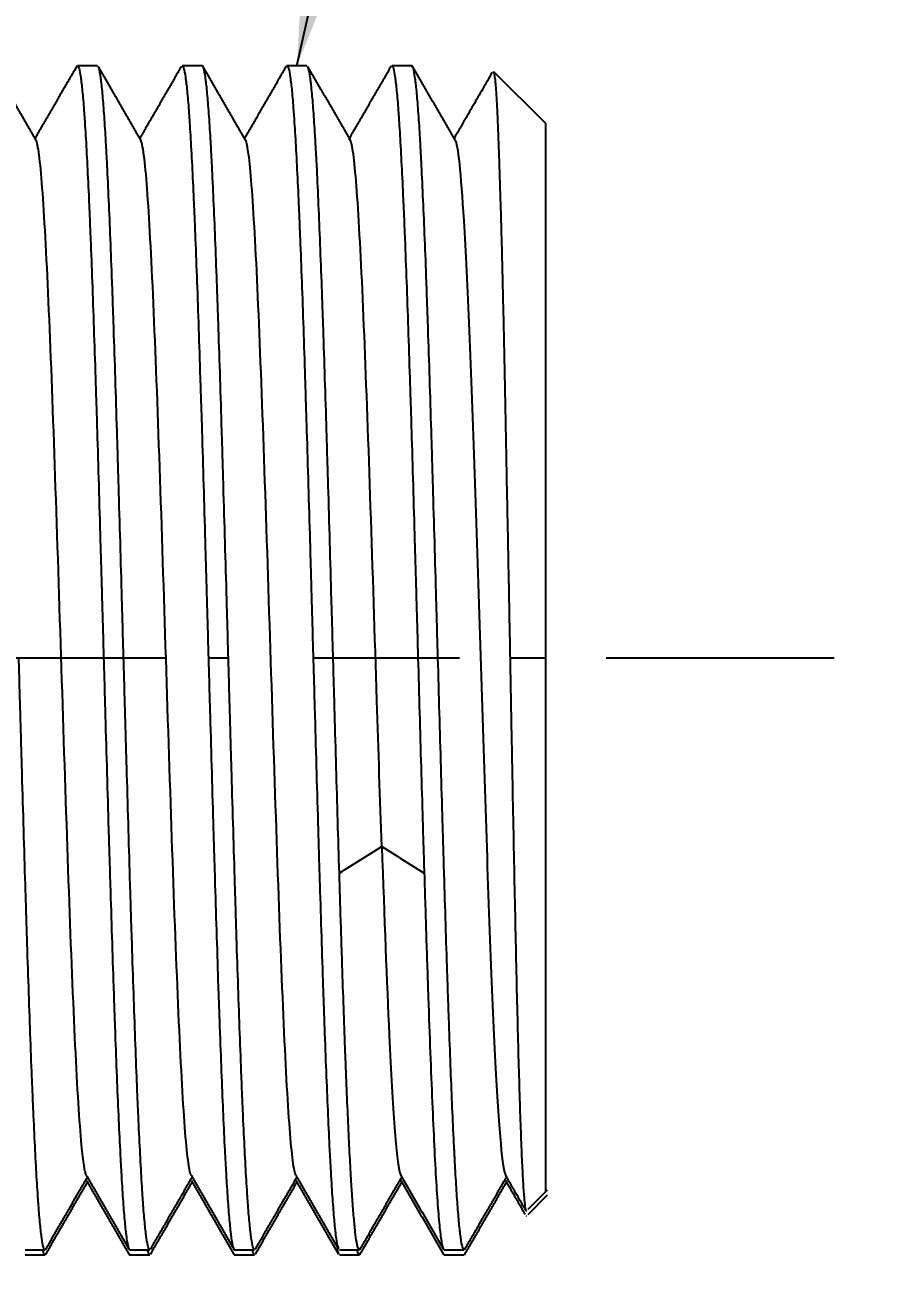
# Model space of a CAD drawing. Header units: millimetres. Extents: x 17655 to 18496, y 1152 to 1747.
# Drawn here: x 18386.75 to 18401.79, y 1303.89 to 1325.52 of the extents above; entities that cross this region are included whole.
import ezdxf

# ---------------------------------------------------------------- set-up
doc = ezdxf.new("R2010")
doc.units = ezdxf.units.MM
doc.linetypes.add('CENTERX2', pattern=[20.32, 12.7, -2.54, 2.54, -2.54])
doc.layers.add('CENTER', color=1, linetype='CENTERX2')
doc.layers.add('DIM', color=3, linetype='Continuous')
doc.styles.get("Standard").update_dxf_attribs({"font": 'arial.ttf'})
doc.dimstyles.new('A4', dxfattribs={"dimtxt": 4, "dimasz": 3.5, "dimexe": 0.7, "dimexo": 0.625, "dimgap": 0.5, "dimtad": 1, "dimdec": 1, "dimdsep": 46, "dimtxsty": 'Standard', "dimcen": 2.5, "dimclrd": 5, "dimclre": 5, "dimclrt": 7, "dimadec": 3, "dimazin": 2, "dimtfac": 1, "dimtdec": 1, "dimtmove": 0, "dimatfit": 3, "dimfxl": 1.25, "dimarcsym": 0})

# ---------------------------------------------------------------- blocks, each defined once
blk = doc.blocks.new('*D42')
at = {"layer": 'DIM', "color": 3, "lineweight": -2, "transparency": 16777216}
for p, q in [((18379.975, 1341.559), (18407.842, 1341.559)), ((18407.142, 1335.559), (18407.142, 1319.61)), ((18407.142, 1293.559), (18407.142, 1309.508)), ((18379.975, 1287.559), (18407.842, 1287.559))]:
    blk.add_line(p, q, dxfattribs=at)
at = {"layer": 'DIM', "color": 3, "transparency": 16777216}
for points in [[(18406.142, 1335.559), (18408.142, 1335.559), (18407.142, 1341.559)], [(18406.142, 1293.559), (18408.142, 1293.559), (18407.142, 1287.559)]]:
    blk.add_solid(points, dxfattribs=at)
at = {"layer": 'DIM', "color": 4, "transparency": 16777216, "insert": (18407.142, 1314.559), "char_height": 6, "attachment_point": 5}
blk.add_mtext('54', dxfattribs=at)
blk = doc.blocks.new('*D43')
at = {"layer": 'DIM', "color": 3, "lineweight": -2, "transparency": 16777216}
for p, q in [((18420.808, 1314.559), (18433.548, 1314.559)), ((18432.848, 1308.559), (18432.848, 1280.56)), ((18432.848, 1240.695), (18432.848, 1268.694)), ((18379.976, 1234.695), (18433.548, 1234.695))]:
    blk.add_line(p, q, dxfattribs=at)
at = {"layer": 'DIM', "color": 3, "transparency": 16777216}
for points in [[(18431.848, 1308.559), (18433.848, 1308.559), (18432.848, 1314.559)], [(18431.848, 1240.695), (18433.848, 1240.695), (18432.848, 1234.695)]]:
    blk.add_solid(points, dxfattribs=at)
at = {"layer": 'DIM', "color": 4, "transparency": 16777216, "insert": (18432.848, 1274.627), "char_height": 6, "attachment_point": 5}
blk.add_mtext('(400)', dxfattribs=at)

msp = doc.modelspace()

# ---------------------------------------------------------------- linework, layer by layer
at = {"extrusion": (0, 1, 0)}
for p, q in [((18388.002, 1324.809), (18387.656, 1324.809)), ((18389.816, 1324.809), (18389.47, 1324.809)), ((18391.63, 1324.809), (18391.284, 1324.809)), ((18393.444, 1324.809), (18393.098, 1324.809)), ((18395.763, 1323.807), (18394.864, 1324.706)), ((18395.459, 1305.008), (18395.795, 1305.344)), ((18395.459, 1304.921), (18395.795, 1305.257)), ((18386.749, 1304.309), (18387.095, 1304.309)), ((18386.749, 1304.222), (18387.095, 1304.222)), ((18388.563, 1304.309), (18388.909, 1304.309)), ((18388.563, 1304.222), (18388.909, 1304.222)), ((18390.377, 1304.309), (18390.723, 1304.309)), ((18390.377, 1304.222), (18390.723, 1304.222)), ((18392.191, 1304.309), (18392.537, 1304.309)), ((18392.191, 1304.222), (18392.537, 1304.222)), ((18394.006, 1304.309), (18394.351, 1304.309)), ((18394.006, 1304.222), (18394.351, 1304.222))]:
    msp.add_line(p, q, dxfattribs=at)
for points, degree in [([(18386.937, 1323.526), (18386.567, 1324.166), (18386.196, 1324.807)], 2), ([(18387.649, 1324.809), (18387.286, 1324.18), (18386.922, 1323.551)], 2), ([(18388.754, 1323.519), (18388.384, 1324.16), (18388.014, 1324.801)], 2), ([(18389.458, 1324.801), (18389.097, 1324.176), (18388.736, 1323.552)], 2), ([(18390.563, 1323.529), (18390.193, 1324.169), (18389.823, 1324.81)], 2), ([(18391.276, 1324.807), (18390.913, 1324.179), (18390.55, 1323.552)], 2), ([(18392.382, 1323.52), (18392.012, 1324.161), (18391.642, 1324.801)], 2), ([(18393.09, 1324.807), (18392.727, 1324.179), (18392.364, 1323.552)], 2), ([(18394.196, 1323.52), (18393.824, 1324.164), (18393.451, 1324.808)], 2), ([(18394.837, 1324.693), (18394.178, 1323.552)], 1), ([(18388.11, 1314.559), (18388.456, 1314.559)], 1), ([(18389.924, 1314.559), (18390.27, 1314.559)], 1), ([(18391.738, 1314.559), (18392.084, 1314.559)], 1), ([(18393.552, 1314.559), (18393.898, 1314.559)], 1), ([(18395.144, 1314.559), (18395.76, 1314.559)], 1), ([(18392.191, 1310.83), (18392.436, 1310.984), (18392.681, 1311.138), (18392.925, 1311.293)], 3), ([(18392.925, 1311.293), (18393.17, 1311.138), (18393.415, 1310.984), (18393.659, 1310.83)], 3), ([(18387.102, 1304.309), (18387.466, 1304.938), (18387.829, 1305.567)], 2), ([(18387.102, 1304.222), (18387.466, 1304.851), (18387.829, 1305.48)], 2), ([(18387.813, 1305.595), (18388.183, 1304.955), (18388.553, 1304.314)], 2), ([(18387.813, 1305.508), (18388.183, 1304.868), (18388.553, 1304.227)], 2), ([(18388.919, 1304.315), (18389.281, 1304.941), (18389.643, 1305.567)], 2), ([(18388.919, 1304.228), (18389.281, 1304.854), (18389.643, 1305.48)], 2), ([(18389.629, 1305.591), (18389.999, 1304.951), (18390.37, 1304.31)], 2), ([(18389.629, 1305.505), (18389.999, 1304.864), (18390.37, 1304.223)], 2), ([(18390.734, 1304.316), (18391.095, 1304.941), (18391.457, 1305.567)], 2), ([(18390.734, 1304.229), (18391.095, 1304.854), (18391.457, 1305.48)], 2), ([(18391.438, 1305.599), (18391.809, 1304.959), (18392.179, 1304.318)], 2), ([(18391.438, 1305.512), (18391.809, 1304.872), (18392.179, 1304.231)], 2), ([(18392.546, 1304.312), (18392.908, 1304.939), (18393.271, 1305.567)], 2), ([(18392.546, 1304.225), (18392.908, 1304.852), (18393.271, 1305.48)], 2), ([(18393.249, 1305.604), (18393.995, 1304.314)], 1), ([(18393.249, 1305.518), (18393.995, 1304.227)], 1), ([(18394.36, 1304.312), (18394.722, 1304.939), (18395.085, 1305.566)], 2), ([(18394.36, 1304.225), (18394.722, 1304.852), (18395.085, 1305.48)], 2), ([(18395.066, 1305.6), (18395.406, 1305.012)], 1), ([(18395.066, 1305.513), (18395.406, 1304.925)], 1), ([(18395.423, 1304.897), (18395.426, 1304.892), (18395.429, 1304.892), (18395.432, 1304.895)], 3)]:
    msp.add_open_spline(points, degree=degree)
for points, knots in [([(18387.656, 1324.809), (18387.661, 1324.809), (18387.665, 1324.805), (18387.672, 1324.793), (18387.675, 1324.788), (18387.679, 1324.776), (18387.682, 1324.768), (18387.694, 1324.727), (18387.703, 1324.678), (18387.722, 1324.547), (18387.732, 1324.466), (18387.75, 1324.273), (18387.76, 1324.16), (18387.772, 1324), (18387.775, 1323.95), (18387.779, 1323.898), (18387.781, 1323.863), (18387.782, 1323.845), (18387.788, 1323.755), (18387.793, 1323.679), (18387.807, 1323.442), (18387.816, 1323.27), (18387.835, 1322.899), (18387.845, 1322.701), (18387.859, 1322.382), (18387.864, 1322.273), (18387.871, 1322.104), (18387.873, 1322.046), (18387.878, 1321.93), (18387.88, 1321.871), (18387.892, 1321.572), (18387.902, 1321.324), (18387.92, 1320.807), (18387.93, 1320.539), (18387.949, 1319.984), (18387.958, 1319.697), (18387.97, 1319.326), (18387.973, 1319.251), (18387.976, 1319.138), (18387.977, 1319.1), (18387.98, 1319.024), (18387.986, 1318.834), (18387.992, 1318.642), (18388.006, 1318.177), (18388.015, 1317.863), (18388.034, 1317.224), (18388.043, 1316.9), (18388.057, 1316.407), (18388.062, 1316.241), (18388.069, 1315.991), (18388.072, 1315.908), (18388.077, 1315.74), (18388.079, 1315.656), (18388.091, 1315.235), (18388.1, 1314.898), (18388.11, 1314.559)], [0, 0, 0, 0, 0.030916, 0.030916, 0.046546, 0.046546, 0.062177, 0.062177, 0.124698, 0.124698, 0.18722, 0.18722, 0.249741, 0.249741, 0.265372, 0.273187, 0.273187, 0.281002, 0.281002, 0.312263, 0.312263, 0.374785, 0.374785, 0.437306, 0.437306, 0.468567, 0.468567, 0.484197, 0.484197, 0.499828, 0.499828, 0.562349, 0.562349, 0.624871, 0.624871, 0.687392, 0.687392, 0.703023, 0.703023, 0.710838, 0.710838, 0.718653, 0.749914, 0.749914, 0.812435, 0.812435, 0.874957, 0.874957, 0.906218, 0.906218, 0.921848, 0.921848, 0.937478, 0.937478, 1, 1, 1, 1]), ([(18388.456, 1314.559), (18388.446, 1314.898), (18388.437, 1315.233), (18388.418, 1315.9), (18388.409, 1316.23), (18388.39, 1316.885), (18388.38, 1317.211), (18388.368, 1317.614), (18388.366, 1317.694), (18388.362, 1317.814), (18388.361, 1317.854), (18388.359, 1317.934), (18388.353, 1318.134), (18388.347, 1318.33), (18388.333, 1318.795), (18388.324, 1319.097), (18388.305, 1319.686), (18388.295, 1319.973), (18388.281, 1320.392), (18388.276, 1320.529), (18388.27, 1320.699), (18388.269, 1320.732), (18388.267, 1320.8), (18388.266, 1320.833), (18388.262, 1320.933), (18388.26, 1320.999), (18388.248, 1321.324), (18388.238, 1321.572), (18388.219, 1322.045), (18388.21, 1322.269), (18388.191, 1322.693), (18388.182, 1322.893), (18388.17, 1323.128), (18388.168, 1323.174), (18388.163, 1323.264), (18388.156, 1323.397), (18388.148, 1323.521), (18388.134, 1323.758), (18388.116, 1324.043), (18388.097, 1324.269), (18388.083, 1324.415), (18388.078, 1324.46), (18388.072, 1324.512), (18388.071, 1324.522), (18388.068, 1324.541), (18388.065, 1324.57), (18388.061, 1324.596), (18388.049, 1324.678), (18388.04, 1324.727), (18388.026, 1324.774), (18388.022, 1324.785), (18388.018, 1324.793)], [0, 0, 0, 0, 0.064821, 0.064821, 0.129643, 0.129643, 0.194464, 0.194464, 0.21067, 0.21067, 0.218772, 0.218772, 0.226875, 0.259286, 0.259286, 0.324107, 0.324107, 0.388929, 0.388929, 0.421339, 0.421339, 0.429442, 0.429442, 0.437545, 0.437545, 0.45375, 0.45375, 0.518572, 0.518572, 0.583393, 0.583393, 0.648214, 0.648214, 0.66442, 0.66442, 0.680625, 0.713036, 0.713036, 0.777857, 0.842679, 0.842679, 0.87509, 0.87509, 0.883192, 0.883192, 0.891295, 0.9075, 0.9075, 0.972322, 0.972322, 1, 1, 1, 1]), ([(18389.47, 1324.809), (18389.475, 1324.809), (18389.479, 1324.805), (18389.486, 1324.793), (18389.489, 1324.788), (18389.494, 1324.776), (18389.496, 1324.768), (18389.508, 1324.727), (18389.517, 1324.678), (18389.536, 1324.547), (18389.545, 1324.466), (18389.564, 1324.273), (18389.574, 1324.16), (18389.586, 1324), (18389.589, 1323.95), (18389.593, 1323.898), (18389.595, 1323.863), (18389.596, 1323.845), (18389.602, 1323.755), (18389.607, 1323.679), (18389.621, 1323.442), (18389.631, 1323.27), (18389.649, 1322.899), (18389.659, 1322.701), (18389.673, 1322.382), (18389.678, 1322.273), (18389.685, 1322.104), (18389.687, 1322.046), (18389.692, 1321.93), (18389.694, 1321.871), (18389.706, 1321.572), (18389.716, 1321.324), (18389.735, 1320.807), (18389.744, 1320.539), (18389.763, 1319.984), (18389.772, 1319.697), (18389.784, 1319.326), (18389.786, 1319.251), (18389.79, 1319.138), (18389.791, 1319.1), (18389.794, 1319.024), (18389.8, 1318.834), (18389.806, 1318.642), (18389.82, 1318.177), (18389.839, 1317.548), (18389.857, 1316.9), (18389.871, 1316.407), (18389.876, 1316.241), (18389.883, 1315.991), (18389.886, 1315.908), (18389.89, 1315.74), (18389.893, 1315.656), (18389.905, 1315.235), (18389.914, 1314.898), (18389.924, 1314.559)], [0, 0, 0, 0, 0.030917, 0.030917, 0.046547, 0.046547, 0.062178, 0.062178, 0.124699, 0.124699, 0.187221, 0.187221, 0.249742, 0.249742, 0.265372, 0.273188, 0.273188, 0.281003, 0.281003, 0.312264, 0.312264, 0.374785, 0.374785, 0.437307, 0.437307, 0.468567, 0.468567, 0.484198, 0.484198, 0.499828, 0.499828, 0.56235, 0.56235, 0.624871, 0.624871, 0.687393, 0.687393, 0.703023, 0.703023, 0.710838, 0.710838, 0.718653, 0.749914, 0.749914, 0.812436, 0.874957, 0.874957, 0.906218, 0.906218, 0.921848, 0.921848, 0.937479, 0.937479, 1, 1, 1, 1]), ([(18390.27, 1314.559), (18390.26, 1314.898), (18390.251, 1315.233), (18390.232, 1315.9), (18390.222, 1316.23), (18390.204, 1316.885), (18390.194, 1317.211), (18390.182, 1317.614), (18390.18, 1317.694), (18390.177, 1317.814), (18390.175, 1317.854), (18390.173, 1317.934), (18390.167, 1318.134), (18390.161, 1318.33), (18390.147, 1318.795), (18390.138, 1319.097), (18390.119, 1319.686), (18390.109, 1319.973), (18390.095, 1320.392), (18390.09, 1320.529), (18390.084, 1320.699), (18390.083, 1320.732), (18390.081, 1320.8), (18390.079, 1320.833), (18390.076, 1320.933), (18390.074, 1320.999), (18390.062, 1321.324), (18390.053, 1321.572), (18390.034, 1322.045), (18390.024, 1322.269), (18390.005, 1322.693), (18389.996, 1322.893), (18389.984, 1323.128), (18389.981, 1323.174), (18389.977, 1323.264), (18389.97, 1323.397), (18389.963, 1323.521), (18389.948, 1323.758), (18389.939, 1323.9), (18389.92, 1324.156), (18389.911, 1324.269), (18389.896, 1324.415), (18389.892, 1324.46), (18389.886, 1324.512), (18389.885, 1324.522), (18389.882, 1324.541), (18389.879, 1324.57), (18389.875, 1324.596), (18389.863, 1324.678), (18389.854, 1324.727), (18389.835, 1324.792), (18389.826, 1324.809), (18389.816, 1324.809), (18389.816, 1324.809), (18389.816, 1324.809)], [0, 0, 0, 0, 0.062479, 0.062479, 0.124957, 0.124957, 0.187436, 0.187436, 0.203055, 0.203055, 0.210865, 0.210865, 0.218675, 0.249914, 0.249914, 0.312393, 0.312393, 0.374871, 0.374871, 0.406111, 0.406111, 0.413921, 0.413921, 0.42173, 0.42173, 0.43735, 0.43735, 0.499829, 0.499829, 0.562307, 0.562307, 0.624786, 0.624786, 0.640405, 0.640405, 0.656025, 0.687264, 0.687264, 0.749743, 0.749743, 0.812222, 0.812222, 0.843461, 0.843461, 0.851271, 0.851271, 0.85908, 0.8747, 0.8747, 0.937179, 0.937179, 0.999657, 0.999657, 1, 1, 1, 1]), ([(18391.284, 1324.809), (18391.288, 1324.809), (18391.293, 1324.805), (18391.3, 1324.793), (18391.303, 1324.788), (18391.307, 1324.776), (18391.31, 1324.768), (18391.322, 1324.727), (18391.331, 1324.678), (18391.35, 1324.547), (18391.36, 1324.466), (18391.378, 1324.273), (18391.388, 1324.16), (18391.399, 1324), (18391.403, 1323.95), (18391.407, 1323.898), (18391.409, 1323.863), (18391.41, 1323.845), (18391.416, 1323.755), (18391.421, 1323.679), (18391.435, 1323.442), (18391.454, 1323.098), (18391.473, 1322.701), (18391.487, 1322.382), (18391.492, 1322.273), (18391.499, 1322.104), (18391.501, 1322.046), (18391.506, 1321.93), (18391.508, 1321.871), (18391.52, 1321.572), (18391.53, 1321.324), (18391.549, 1320.807), (18391.558, 1320.539), (18391.577, 1319.984), (18391.586, 1319.697), (18391.598, 1319.326), (18391.6, 1319.251), (18391.604, 1319.138), (18391.605, 1319.1), (18391.607, 1319.024), (18391.613, 1318.834), (18391.619, 1318.642), (18391.634, 1318.177), (18391.653, 1317.548), (18391.671, 1316.9), (18391.686, 1316.407), (18391.69, 1316.241), (18391.697, 1315.991), (18391.7, 1315.908), (18391.704, 1315.74), (18391.707, 1315.656), (18391.719, 1315.235), (18391.728, 1314.898), (18391.738, 1314.559)], [0, 0, 0, 0, 0.030918, 0.030918, 0.046548, 0.046548, 0.062179, 0.062179, 0.1247, 0.1247, 0.187221, 0.187221, 0.249743, 0.249743, 0.265373, 0.273188, 0.273188, 0.281004, 0.281004, 0.312264, 0.312264, 0.374786, 0.437307, 0.437307, 0.468568, 0.468568, 0.484198, 0.484198, 0.499829, 0.499829, 0.56235, 0.56235, 0.624871, 0.624871, 0.687393, 0.687393, 0.703023, 0.703023, 0.710838, 0.710838, 0.718654, 0.749914, 0.749914, 0.812436, 0.874957, 0.874957, 0.906218, 0.906218, 0.921848, 0.921848, 0.937479, 0.937479, 1, 1, 1, 1]), ([(18392.084, 1314.559), (18392.074, 1314.898), (18392.065, 1315.233), (18392.046, 1315.9), (18392.036, 1316.23), (18392.018, 1316.885), (18392.009, 1317.211), (18391.997, 1317.614), (18391.994, 1317.694), (18391.991, 1317.814), (18391.989, 1317.854), (18391.987, 1317.934), (18391.981, 1318.134), (18391.975, 1318.33), (18391.961, 1318.795), (18391.942, 1319.399), (18391.923, 1319.973), (18391.909, 1320.392), (18391.904, 1320.529), (18391.899, 1320.699), (18391.897, 1320.732), (18391.895, 1320.8), (18391.894, 1320.833), (18391.89, 1320.933), (18391.888, 1320.999), (18391.876, 1321.324), (18391.866, 1321.572), (18391.847, 1322.045), (18391.838, 1322.269), (18391.819, 1322.693), (18391.81, 1322.893), (18391.798, 1323.128), (18391.796, 1323.174), (18391.791, 1323.264), (18391.789, 1323.309), (18391.781, 1323.438), (18391.777, 1323.521), (18391.762, 1323.758), (18391.743, 1324.043), (18391.725, 1324.269), (18391.71, 1324.415), (18391.706, 1324.46), (18391.7, 1324.512), (18391.699, 1324.522), (18391.696, 1324.541), (18391.693, 1324.57), (18391.689, 1324.596), (18391.677, 1324.678), (18391.668, 1324.727), (18391.654, 1324.774), (18391.65, 1324.785), (18391.646, 1324.793)], [0, 0, 0, 0, 0.0648, 0.0648, 0.129601, 0.129601, 0.194401, 0.194401, 0.210601, 0.210601, 0.218701, 0.218701, 0.226801, 0.259202, 0.259202, 0.324002, 0.388802, 0.388802, 0.421203, 0.421203, 0.429303, 0.429303, 0.437403, 0.437403, 0.453603, 0.453603, 0.518403, 0.518403, 0.583204, 0.583204, 0.648004, 0.648004, 0.664204, 0.664204, 0.680404, 0.680404, 0.712804, 0.712804, 0.777605, 0.842405, 0.842405, 0.874805, 0.874805, 0.882905, 0.882905, 0.891005, 0.907205, 0.907205, 0.972006, 0.972006, 1, 1, 1, 1]), ([(18393.098, 1324.809), (18393.103, 1324.809), (18393.107, 1324.805), (18393.114, 1324.793), (18393.117, 1324.788), (18393.121, 1324.776), (18393.124, 1324.768), (18393.136, 1324.727), (18393.145, 1324.678), (18393.164, 1324.547), (18393.174, 1324.466), (18393.192, 1324.273), (18393.202, 1324.16), (18393.214, 1324), (18393.217, 1323.95), (18393.221, 1323.898), (18393.223, 1323.863), (18393.224, 1323.845), (18393.23, 1323.755), (18393.235, 1323.679), (18393.249, 1323.442), (18393.258, 1323.27), (18393.277, 1322.899), (18393.287, 1322.701), (18393.301, 1322.382), (18393.306, 1322.273), (18393.313, 1322.104), (18393.315, 1322.046), (18393.32, 1321.93), (18393.322, 1321.871), (18393.334, 1321.572), (18393.344, 1321.324), (18393.362, 1320.807), (18393.372, 1320.539), (18393.391, 1319.984), (18393.4, 1319.697), (18393.412, 1319.326), (18393.415, 1319.251), (18393.418, 1319.138), (18393.419, 1319.1), (18393.422, 1319.024), (18393.428, 1318.834), (18393.434, 1318.642), (18393.448, 1318.177), (18393.457, 1317.863), (18393.476, 1317.224), (18393.485, 1316.9), (18393.499, 1316.407), (18393.504, 1316.241), (18393.511, 1315.991), (18393.514, 1315.908), (18393.519, 1315.74), (18393.521, 1315.656), (18393.533, 1315.235), (18393.542, 1314.898), (18393.552, 1314.559)], [0, 0, 0, 0, 0.030918, 0.030918, 0.046548, 0.046548, 0.062178, 0.062178, 0.1247, 0.1247, 0.187221, 0.187221, 0.249743, 0.249743, 0.265373, 0.273188, 0.273188, 0.281003, 0.281003, 0.312264, 0.312264, 0.374786, 0.374786, 0.437307, 0.437307, 0.468568, 0.468568, 0.484198, 0.484198, 0.499829, 0.499829, 0.56235, 0.56235, 0.624871, 0.624871, 0.687393, 0.687393, 0.703023, 0.703023, 0.710838, 0.710838, 0.718654, 0.749914, 0.749914, 0.812436, 0.812436, 0.874957, 0.874957, 0.906218, 0.906218, 0.921848, 0.921848, 0.937479, 0.937479, 1, 1, 1, 1]), ([(18393.898, 1314.559), (18393.888, 1314.898), (18393.879, 1315.233), (18393.86, 1315.9), (18393.851, 1316.23), (18393.832, 1316.886), (18393.822, 1317.211), (18393.811, 1317.614), (18393.808, 1317.694), (18393.805, 1317.815), (18393.803, 1317.855), (18393.801, 1317.935), (18393.795, 1318.134), (18393.789, 1318.33), (18393.775, 1318.795), (18393.756, 1319.399), (18393.737, 1319.973), (18393.723, 1320.392), (18393.718, 1320.53), (18393.711, 1320.733), (18393.709, 1320.8), (18393.704, 1320.934), (18393.702, 1320.999), (18393.69, 1321.325), (18393.681, 1321.573), (18393.662, 1322.045), (18393.652, 1322.269), (18393.633, 1322.693), (18393.624, 1322.893), (18393.613, 1323.105), (18393.612, 1323.128), (18393.61, 1323.174), (18393.606, 1323.242), (18393.598, 1323.397), (18393.591, 1323.521), (18393.577, 1323.758), (18393.558, 1324.043), (18393.539, 1324.269), (18393.525, 1324.415), (18393.52, 1324.46), (18393.513, 1324.522), (18393.51, 1324.542), (18393.506, 1324.579), (18393.503, 1324.596), (18393.491, 1324.678), (18393.482, 1324.727), (18393.463, 1324.792), (18393.454, 1324.809), (18393.444, 1324.809), (18393.444, 1324.809), (18393.444, 1324.809)], [0, 0, 0, 0, 0.062478, 0.062478, 0.124957, 0.124957, 0.187435, 0.187435, 0.203055, 0.203055, 0.210865, 0.210865, 0.218675, 0.249914, 0.249914, 0.312392, 0.374871, 0.374871, 0.40611, 0.40611, 0.42173, 0.42173, 0.437349, 0.437349, 0.499828, 0.499828, 0.562306, 0.562306, 0.624785, 0.624785, 0.632595, 0.632595, 0.640405, 0.656024, 0.687263, 0.687263, 0.749742, 0.81222, 0.81222, 0.84346, 0.84346, 0.859079, 0.859079, 0.874699, 0.874699, 0.937177, 0.937177, 0.999656, 0.999656, 1, 1, 1, 1]), ([(18394.857, 1324.713), (18394.86, 1324.709), (18394.868, 1324.69), (18394.875, 1324.647), (18394.882, 1324.601), (18394.884, 1324.584), (18394.887, 1324.556), (18394.888, 1324.546), (18394.89, 1324.525), (18394.895, 1324.471), (18394.904, 1324.355), (18394.916, 1324.16), (18394.927, 1323.925), (18394.935, 1323.742), (18394.941, 1323.594), (18394.943, 1323.543), (18394.945, 1323.464), (18394.946, 1323.437), (18394.948, 1323.383), (18394.949, 1323.355), (18394.958, 1323.104), (18394.966, 1322.857), (18394.979, 1322.454), (18394.987, 1322.174), (18394.995, 1321.872), (18395.002, 1321.636), (18395.005, 1321.517), (18395.008, 1321.394), (18395.01, 1321.311), (18395.011, 1321.27), (18395.016, 1321.06), (18395.024, 1320.717), (18395.036, 1320.179), (18395.048, 1319.619), (18395.059, 1319.037), (18395.067, 1318.633), (18395.072, 1318.376), (18395.073, 1318.324), (18395.075, 1318.221), (18395.078, 1318.066), (18395.081, 1317.909), (18395.087, 1317.596), (18395.096, 1317.175), (18395.108, 1316.534), (18395.121, 1315.884), (18395.129, 1315.445), (18395.134, 1315.169), (18395.135, 1315.113), (18395.138, 1315.003), (18395.141, 1314.836), (18395.144, 1314.67), (18395.146, 1314.559)], [0, 0, 0, 0, 0.035902, 0.07782, 0.07782, 0.098778, 0.098778, 0.109258, 0.109258, 0.119737, 0.161654, 0.203572, 0.245489, 0.287406, 0.287406, 0.308365, 0.308365, 0.318844, 0.318844, 0.329323, 0.329323, 0.413158, 0.413158, 0.455075, 0.496993, 0.496993, 0.517951, 0.528431, 0.528431, 0.53891, 0.53891, 0.580827, 0.622744, 0.664662, 0.706579, 0.748496, 0.748496, 0.758976, 0.758976, 0.769455, 0.790414, 0.790414, 0.832331, 0.874248, 0.916165, 0.958083, 0.958083, 0.968562, 0.968562, 0.979041, 1, 1, 1, 1]), ([(18387.813, 1305.595), (18387.784, 1305.645), (18387.72, 1306.053), (18387.619, 1307.687), (18387.511, 1310.417), (18387.402, 1313.728), (18387.293, 1317.156), (18387.184, 1320.219), (18387.075, 1322.488), (18386.993, 1323.364), (18386.947, 1323.51), (18386.937, 1323.526)], [0, 0, 0, 0, 0.096633, 0.220857, 0.345081, 0.469304, 0.593528, 0.717752, 0.841975, 0.966199, 1, 1, 1, 1]), ([(18389.629, 1305.591), (18389.612, 1305.617), (18389.558, 1305.845), (18389.469, 1306.99), (18389.36, 1309.442), (18389.251, 1312.612), (18389.143, 1316.055), (18389.034, 1319.288), (18388.925, 1321.858), (18388.832, 1323.18), (18388.775, 1323.479), (18388.754, 1323.52)], [0, 0, 0, 0, 0.058732, 0.183134, 0.307536, 0.431938, 0.55634, 0.680742, 0.805144, 0.929546, 1, 1, 1, 1]), ([(18391.438, 1305.599), (18391.434, 1305.607), (18391.395, 1305.712), (18391.318, 1306.407), (18391.21, 1308.544), (18391.101, 1311.525), (18390.992, 1314.931), (18390.883, 1318.285), (18390.774, 1321.117), (18390.668, 1322.989), (18390.597, 1323.48), (18390.563, 1323.529)], [0, 0, 0, 0, 0.012791, 0.137134, 0.261476, 0.385819, 0.510161, 0.634504, 0.758846, 0.883188, 1, 1, 1, 1]), ([(18392.925, 1311.293), (18392.897, 1312.101), (18392.833, 1314.065), (18392.733, 1317.227), (18392.624, 1320.277), (18392.515, 1322.525), (18392.423, 1323.477), (18392.368, 1323.557), (18392.349, 1323.525)], [0, 0, 0, 0, 0.145239, 0.334056, 0.522872, 0.711688, 0.900505, 1, 1, 1, 1]), ([(18394.193, 1323.529), (18394.243, 1323.451), (18394.355, 1322.369), (18394.528, 1317.97), (18394.713, 1311.944), (18394.893, 1307.037), (18395.013, 1305.688), (18395.071, 1305.591)], [0, 0, 0, 0, 0.171697, 0.381585, 0.591473, 0.801362, 1, 1, 1, 1]), ([(18387.095, 1304.309), (18387.091, 1304.309), (18387.086, 1304.313), (18387.079, 1304.325), (18387.076, 1304.33), (18387.072, 1304.343), (18387.069, 1304.35), (18387.057, 1304.391), (18387.048, 1304.441), (18387.029, 1304.571), (18387.02, 1304.652), (18387.001, 1304.846), (18386.992, 1304.958), (18386.98, 1305.119), (18386.976, 1305.168), (18386.973, 1305.22), (18386.97, 1305.255), (18386.969, 1305.273), (18386.963, 1305.364), (18386.958, 1305.439), (18386.944, 1305.677), (18386.925, 1306.02), (18386.907, 1306.418), (18386.893, 1306.736), (18386.888, 1306.845), (18386.881, 1307.015), (18386.878, 1307.072), (18386.874, 1307.188), (18386.871, 1307.248), (18386.859, 1307.546), (18386.85, 1307.795), (18386.831, 1308.311), (18386.821, 1308.579), (18386.803, 1309.134), (18386.793, 1309.421), (18386.782, 1309.792), (18386.779, 1309.867), (18386.776, 1309.981), (18386.774, 1310.018), (18386.772, 1310.094), (18386.766, 1310.285), (18386.76, 1310.477), (18386.746, 1310.941), (18386.727, 1311.57), (18386.708, 1312.218), (18386.694, 1312.711), (18386.689, 1312.877), (18386.682, 1313.127), (18386.68, 1313.211), (18386.675, 1313.379), (18386.673, 1313.463), (18386.661, 1313.883), (18386.651, 1314.221), (18386.642, 1314.559)], [0, 0, 0, 0, 0.030917, 0.030917, 0.046548, 0.046548, 0.062178, 0.062178, 0.124699, 0.124699, 0.187221, 0.187221, 0.249742, 0.249742, 0.265373, 0.273188, 0.273188, 0.281003, 0.281003, 0.312264, 0.312264, 0.374785, 0.437307, 0.437307, 0.468567, 0.468567, 0.484198, 0.484198, 0.499828, 0.499828, 0.56235, 0.56235, 0.624871, 0.624871, 0.687393, 0.687393, 0.703023, 0.703023, 0.710838, 0.710838, 0.718653, 0.749914, 0.749914, 0.812436, 0.874957, 0.874957, 0.906218, 0.906218, 0.921848, 0.921848, 0.937479, 0.937479, 1, 1, 1, 1]), ([(18388.11, 1314.559), (18388.119, 1314.221), (18388.129, 1313.885), (18388.147, 1313.219), (18388.157, 1312.888), (18388.176, 1312.233), (18388.185, 1311.908), (18388.197, 1311.505), (18388.2, 1311.424), (18388.203, 1311.304), (18388.204, 1311.264), (18388.207, 1311.184), (18388.213, 1310.985), (18388.218, 1310.789), (18388.233, 1310.324), (18388.242, 1310.021), (18388.261, 1309.432), (18388.27, 1309.145), (18388.285, 1308.727), (18388.289, 1308.589), (18388.295, 1308.42), (18388.296, 1308.386), (18388.299, 1308.319), (18388.3, 1308.285), (18388.304, 1308.185), (18388.306, 1308.119), (18388.318, 1307.794), (18388.327, 1307.546), (18388.346, 1307.074), (18388.355, 1306.85), (18388.374, 1306.425), (18388.384, 1306.225), (18388.396, 1305.991), (18388.398, 1305.944), (18388.403, 1305.854), (18388.41, 1305.721), (18388.417, 1305.597), (18388.431, 1305.361), (18388.44, 1305.218), (18388.459, 1304.963), (18388.468, 1304.85), (18388.483, 1304.703), (18388.487, 1304.658), (18388.493, 1304.607), (18388.495, 1304.597), (18388.497, 1304.577), (18388.501, 1304.549), (18388.504, 1304.522), (18388.516, 1304.44), (18388.525, 1304.391), (18388.544, 1304.326), (18388.553, 1304.309), (18388.563, 1304.309), (18388.563, 1304.309), (18388.563, 1304.309)], [0, 0, 0, 0, 0.062479, 0.062479, 0.124957, 0.124957, 0.187436, 0.187436, 0.203055, 0.203055, 0.210865, 0.210865, 0.218675, 0.249914, 0.249914, 0.312393, 0.312393, 0.374872, 0.374872, 0.406111, 0.406111, 0.413921, 0.413921, 0.42173, 0.42173, 0.43735, 0.43735, 0.499829, 0.499829, 0.562307, 0.562307, 0.624786, 0.624786, 0.640406, 0.640406, 0.656025, 0.687264, 0.687264, 0.749743, 0.749743, 0.812222, 0.812222, 0.843461, 0.843461, 0.851271, 0.851271, 0.859081, 0.8747, 0.8747, 0.937179, 0.937179, 0.999657, 0.999657, 1, 1, 1, 1]), ([(18388.909, 1304.309), (18388.904, 1304.309), (18388.9, 1304.313), (18388.893, 1304.325), (18388.89, 1304.33), (18388.885, 1304.343), (18388.883, 1304.35), (18388.871, 1304.391), (18388.862, 1304.441), (18388.843, 1304.571), (18388.834, 1304.652), (18388.815, 1304.846), (18388.805, 1304.958), (18388.793, 1305.119), (18388.79, 1305.168), (18388.786, 1305.22), (18388.784, 1305.255), (18388.783, 1305.273), (18388.777, 1305.364), (18388.772, 1305.439), (18388.758, 1305.677), (18388.749, 1305.848), (18388.73, 1306.219), (18388.721, 1306.418), (18388.706, 1306.736), (18388.702, 1306.845), (18388.694, 1307.015), (18388.692, 1307.072), (18388.687, 1307.188), (18388.685, 1307.248), (18388.673, 1307.546), (18388.664, 1307.795), (18388.645, 1308.311), (18388.636, 1308.579), (18388.617, 1309.134), (18388.607, 1309.421), (18388.595, 1309.792), (18388.593, 1309.867), (18388.589, 1309.981), (18388.588, 1310.018), (18388.586, 1310.094), (18388.58, 1310.285), (18388.574, 1310.477), (18388.56, 1310.941), (18388.55, 1311.256), (18388.532, 1311.894), (18388.523, 1312.218), (18388.508, 1312.711), (18388.504, 1312.877), (18388.496, 1313.127), (18388.494, 1313.211), (18388.489, 1313.379), (18388.487, 1313.463), (18388.475, 1313.883), (18388.465, 1314.221), (18388.456, 1314.559)], [0, 0, 0, 0, 0.030916, 0.030916, 0.046547, 0.046547, 0.062177, 0.062177, 0.124699, 0.124699, 0.18722, 0.18722, 0.249742, 0.249742, 0.265372, 0.273187, 0.273187, 0.281002, 0.281002, 0.312263, 0.312263, 0.374785, 0.374785, 0.437306, 0.437306, 0.468567, 0.468567, 0.484197, 0.484197, 0.499828, 0.499828, 0.562349, 0.562349, 0.624871, 0.624871, 0.687392, 0.687392, 0.703023, 0.703023, 0.710838, 0.710838, 0.718653, 0.749914, 0.749914, 0.812435, 0.812435, 0.874957, 0.874957, 0.906218, 0.906218, 0.921848, 0.921848, 0.937478, 0.937478, 1, 1, 1, 1]), ([(18389.924, 1314.559), (18389.933, 1314.221), (18389.943, 1313.885), (18389.962, 1313.219), (18389.971, 1312.888), (18389.99, 1312.233), (18389.999, 1311.908), (18390.011, 1311.505), (18390.014, 1311.424), (18390.017, 1311.304), (18390.018, 1311.264), (18390.021, 1311.184), (18390.027, 1310.985), (18390.033, 1310.789), (18390.047, 1310.324), (18390.066, 1309.719), (18390.084, 1309.145), (18390.098, 1308.727), (18390.103, 1308.589), (18390.109, 1308.42), (18390.11, 1308.386), (18390.113, 1308.319), (18390.114, 1308.285), (18390.117, 1308.185), (18390.12, 1308.119), (18390.132, 1307.794), (18390.141, 1307.546), (18390.16, 1307.074), (18390.169, 1306.85), (18390.188, 1306.425), (18390.197, 1306.225), (18390.209, 1305.991), (18390.212, 1305.944), (18390.216, 1305.854), (18390.224, 1305.721), (18390.231, 1305.597), (18390.245, 1305.361), (18390.264, 1305.075), (18390.282, 1304.85), (18390.297, 1304.703), (18390.301, 1304.658), (18390.307, 1304.607), (18390.308, 1304.597), (18390.311, 1304.577), (18390.314, 1304.549), (18390.318, 1304.522), (18390.33, 1304.44), (18390.339, 1304.391), (18390.358, 1304.326), (18390.368, 1304.309), (18390.377, 1304.309), (18390.377, 1304.309), (18390.377, 1304.309)], [0, 0, 0, 0, 0.062479, 0.062479, 0.124957, 0.124957, 0.187436, 0.187436, 0.203055, 0.203055, 0.210865, 0.210865, 0.218675, 0.249914, 0.249914, 0.312393, 0.374871, 0.374871, 0.406111, 0.406111, 0.413921, 0.413921, 0.42173, 0.42173, 0.43735, 0.43735, 0.499829, 0.499829, 0.562307, 0.562307, 0.624786, 0.624786, 0.640405, 0.640405, 0.656025, 0.687264, 0.687264, 0.749743, 0.812221, 0.812221, 0.843461, 0.843461, 0.851271, 0.851271, 0.85908, 0.8747, 0.8747, 0.937179, 0.937179, 0.999657, 0.999657, 1, 1, 1, 1]), ([(18390.723, 1304.309), (18390.718, 1304.309), (18390.714, 1304.313), (18390.707, 1304.325), (18390.704, 1304.33), (18390.7, 1304.343), (18390.697, 1304.35), (18390.685, 1304.391), (18390.676, 1304.441), (18390.657, 1304.571), (18390.648, 1304.652), (18390.629, 1304.846), (18390.619, 1304.958), (18390.608, 1305.119), (18390.604, 1305.168), (18390.601, 1305.22), (18390.598, 1305.255), (18390.597, 1305.273), (18390.591, 1305.364), (18390.586, 1305.439), (18390.572, 1305.677), (18390.553, 1306.02), (18390.534, 1306.418), (18390.52, 1306.736), (18390.516, 1306.845), (18390.508, 1307.015), (18390.506, 1307.072), (18390.501, 1307.188), (18390.499, 1307.248), (18390.487, 1307.546), (18390.478, 1307.795), (18390.459, 1308.311), (18390.45, 1308.579), (18390.431, 1309.134), (18390.421, 1309.421), (18390.409, 1309.792), (18390.407, 1309.867), (18390.403, 1309.981), (18390.402, 1310.018), (18390.4, 1310.094), (18390.394, 1310.285), (18390.388, 1310.477), (18390.374, 1310.941), (18390.365, 1311.256), (18390.346, 1311.894), (18390.336, 1312.218), (18390.322, 1312.711), (18390.317, 1312.877), (18390.31, 1313.127), (18390.308, 1313.211), (18390.303, 1313.379), (18390.301, 1313.463), (18390.289, 1313.883), (18390.279, 1314.221), (18390.27, 1314.559)], [0, 0, 0, 0, 0.030917, 0.030917, 0.046547, 0.046547, 0.062178, 0.062178, 0.124699, 0.124699, 0.187221, 0.187221, 0.249742, 0.249742, 0.265373, 0.273188, 0.273188, 0.281003, 0.281003, 0.312264, 0.312264, 0.374785, 0.437307, 0.437307, 0.468567, 0.468567, 0.484198, 0.484198, 0.499828, 0.499828, 0.56235, 0.56235, 0.624871, 0.624871, 0.687393, 0.687393, 0.703023, 0.703023, 0.710838, 0.710838, 0.718653, 0.749914, 0.749914, 0.812436, 0.812436, 0.874957, 0.874957, 0.906218, 0.906218, 0.921848, 0.921848, 0.937479, 0.937479, 1, 1, 1, 1]), ([(18391.738, 1314.559), (18391.747, 1314.221), (18391.757, 1313.885), (18391.776, 1313.219), (18391.785, 1312.888), (18391.804, 1312.233), (18391.813, 1311.908), (18391.825, 1311.505), (18391.827, 1311.424), (18391.831, 1311.304), (18391.832, 1311.264), (18391.834, 1311.184), (18391.84, 1310.985), (18391.846, 1310.789), (18391.861, 1310.324), (18391.88, 1309.719), (18391.898, 1309.145), (18391.912, 1308.727), (18391.917, 1308.589), (18391.923, 1308.42), (18391.924, 1308.386), (18391.927, 1308.319), (18391.928, 1308.285), (18391.931, 1308.185), (18391.934, 1308.119), (18391.945, 1307.794), (18391.955, 1307.546), (18391.974, 1307.074), (18391.983, 1306.85), (18392.002, 1306.425), (18392.012, 1306.225), (18392.023, 1305.991), (18392.026, 1305.944), (18392.031, 1305.854), (18392.038, 1305.721), (18392.045, 1305.597), (18392.059, 1305.361), (18392.068, 1305.218), (18392.087, 1304.963), (18392.097, 1304.85), (18392.111, 1304.703), (18392.115, 1304.658), (18392.121, 1304.607), (18392.123, 1304.597), (18392.125, 1304.577), (18392.128, 1304.549), (18392.132, 1304.522), (18392.144, 1304.44), (18392.153, 1304.391), (18392.166, 1304.345), (18392.17, 1304.335), (18392.174, 1304.327)], [0, 0, 0, 0, 0.064893, 0.064893, 0.129786, 0.129786, 0.194679, 0.194679, 0.210902, 0.210902, 0.219014, 0.219014, 0.227125, 0.259572, 0.259572, 0.324465, 0.389358, 0.389358, 0.421804, 0.421804, 0.429916, 0.429916, 0.438027, 0.438027, 0.45425, 0.45425, 0.519143, 0.519143, 0.584036, 0.584036, 0.648929, 0.648929, 0.665152, 0.665152, 0.681376, 0.713822, 0.713822, 0.778715, 0.778715, 0.843608, 0.843608, 0.876054, 0.876054, 0.884166, 0.884166, 0.892278, 0.908501, 0.908501, 0.973394, 0.973394, 1, 1, 1, 1]), ([(18392.191, 1310.83), (18392.182, 1311.129), (18392.173, 1311.431), (18392.155, 1312.04), (18392.138, 1312.656), (18392.12, 1313.284), (18392.107, 1313.759), (18392.102, 1313.919), (18392.093, 1314.239), (18392.088, 1314.399), (18392.084, 1314.559)], [0, 0, 0, 0, 0.25, 0.25, 0.5, 0.75, 0.75, 0.875, 0.875, 1, 1, 1, 1]), ([(18393.552, 1314.559), (18393.561, 1314.239), (18393.57, 1313.921), (18393.587, 1313.289), (18393.605, 1312.662), (18393.623, 1312.045), (18393.637, 1311.586), (18393.641, 1311.434), (18393.65, 1311.13), (18393.655, 1310.979), (18393.659, 1310.83)], [0, 0, 0, 0, 0.25, 0.25, 0.5, 0.75, 0.75, 0.875, 0.875, 1, 1, 1, 1]), ([(18394.351, 1304.309), (18394.344, 1304.309), (18394.327, 1304.332), (18394.311, 1304.404), (18394.297, 1304.485), (18394.293, 1304.515), (18394.286, 1304.567), (18394.284, 1304.585), (18394.281, 1304.614), (18394.278, 1304.634), (18394.267, 1304.736), (18394.257, 1304.846), (18394.239, 1305.069), (18394.23, 1305.194), (18394.212, 1305.47), (18394.203, 1305.622), (18394.192, 1305.828), (18394.189, 1305.892), (18394.185, 1305.957), (18394.183, 1306.001), (18394.182, 1306.023), (18394.176, 1306.135), (18394.172, 1306.228), (18394.158, 1306.513), (18394.14, 1306.915), (18394.122, 1307.36), (18394.105, 1307.827), (18394.096, 1308.071), (18394.086, 1308.358), (18394.084, 1308.39), (18394.082, 1308.454), (18394.079, 1308.551), (18394.071, 1308.78), (18394.064, 1308.98), (18394.051, 1309.384), (18394.033, 1309.937), (18394.015, 1310.517), (18394.001, 1310.963), (18393.997, 1311.113), (18393.991, 1311.303), (18393.99, 1311.341), (18393.988, 1311.418), (18393.987, 1311.456), (18393.983, 1311.571), (18393.981, 1311.648), (18393.97, 1312.033), (18393.961, 1312.343), (18393.943, 1312.968), (18393.934, 1313.283), (18393.916, 1313.918), (18393.907, 1314.237), (18393.898, 1314.559)], [0, 0, 0, 0, 0.04943, 0.10884, 0.10884, 0.138546, 0.138546, 0.153398, 0.153398, 0.160825, 0.168251, 0.227662, 0.227662, 0.287072, 0.287072, 0.346483, 0.346483, 0.361336, 0.368762, 0.368762, 0.376188, 0.376188, 0.405894, 0.405894, 0.465304, 0.524715, 0.524715, 0.584125, 0.584125, 0.591552, 0.591552, 0.598978, 0.613831, 0.643536, 0.643536, 0.702947, 0.762357, 0.762357, 0.792063, 0.792063, 0.799489, 0.799489, 0.806915, 0.806915, 0.821768, 0.821768, 0.881179, 0.881179, 0.940589, 0.940589, 1, 1, 1, 1]), ([(18395.146, 1314.559), (18395.152, 1314.213), (18395.158, 1313.868), (18395.171, 1313.183), (18395.178, 1312.842), (18395.19, 1312.171), (18395.197, 1311.84), (18395.21, 1311.19), (18395.216, 1310.871), (18395.229, 1310.25), (18395.235, 1309.947), (18395.248, 1309.361), (18395.254, 1309.077), (18395.267, 1308.533), (18395.274, 1308.272), (18395.286, 1307.775), (18395.293, 1307.539), (18395.306, 1307.095), (18395.312, 1306.886), (18395.325, 1306.5), (18395.331, 1306.321), (18395.344, 1305.996), (18395.35, 1305.849), (18395.363, 1305.589), (18395.37, 1305.475), (18395.382, 1305.283), (18395.389, 1305.203), (18395.402, 1305.08), (18395.408, 1305.036), (18395.42, 1304.985), (18395.426, 1304.975), (18395.432, 1304.981)], [0, 0, 0, 0, 0.066979, 0.066979, 0.133958, 0.133958, 0.200938, 0.200938, 0.267917, 0.267917, 0.334896, 0.334896, 0.401875, 0.401875, 0.468855, 0.468855, 0.535834, 0.535834, 0.602813, 0.602813, 0.669792, 0.669792, 0.736772, 0.736772, 0.803751, 0.803751, 0.87073, 0.87073, 0.937709, 0.937709, 1, 1, 1, 1]), ([(18392.927, 1311.293), (18392.969, 1310.061), (18393.073, 1307.308), (18393.182, 1305.787), (18393.25, 1305.604), (18393.255, 1305.594)], [0, 0, 0, 0, 0.387844, 0.948035, 1, 1, 1, 1]), ([(18392.537, 1304.309), (18392.53, 1304.309), (18392.523, 1304.318), (18392.514, 1304.342), (18392.512, 1304.348), (18392.508, 1304.362), (18392.501, 1304.386), (18392.495, 1304.416), (18392.483, 1304.487), (18392.466, 1304.606), (18392.45, 1304.774), (18392.433, 1304.966), (18392.425, 1305.075), (18392.414, 1305.226), (18392.412, 1305.257), (18392.408, 1305.321), (18392.402, 1305.418), (18392.395, 1305.522), (18392.383, 1305.736), (18392.366, 1306.044), (18392.35, 1306.393), (18392.333, 1306.764), (18392.325, 1306.959), (18392.314, 1307.217), (18392.312, 1307.27), (18392.308, 1307.375), (18392.302, 1307.534), (18392.295, 1307.698), (18392.283, 1308.031), (18392.266, 1308.491), (18392.25, 1308.98), (18392.238, 1309.359), (18392.233, 1309.487), (18392.227, 1309.682), (18392.225, 1309.747), (18392.221, 1309.879), (18392.219, 1309.945), (18392.208, 1310.28), (18392.2, 1310.552), (18392.191, 1310.83)], [0, 0, 0, 0, 0.060863, 0.060863, 0.078924, 0.078924, 0.096984, 0.133105, 0.133105, 0.205346, 0.277587, 0.277587, 0.349828, 0.349828, 0.367889, 0.367889, 0.385949, 0.42207, 0.42207, 0.494311, 0.566552, 0.566552, 0.638794, 0.638794, 0.656854, 0.656854, 0.674914, 0.711035, 0.711035, 0.783276, 0.855517, 0.855517, 0.891638, 0.891638, 0.909698, 0.909698, 0.927759, 0.927759, 1, 1, 1, 1]), ([(18393.661, 1310.83), (18393.672, 1310.451), (18393.683, 1310.08), (18393.706, 1309.362), (18393.718, 1309.015), (18393.741, 1308.347), (18393.752, 1308.028), (18393.775, 1307.421), (18393.787, 1307.134), (18393.81, 1306.595), (18393.821, 1306.345), (18393.844, 1305.883), (18393.855, 1305.672), (18393.878, 1305.294), (18393.89, 1305.126), (18393.913, 1304.836), (18393.924, 1304.714), (18393.947, 1304.516), (18393.959, 1304.441), (18393.981, 1304.339), (18393.993, 1304.312), (18394.005, 1304.309), (18394.006, 1304.309), (18394.006, 1304.309)], [0, 0, 0, 0, 0.099463, 0.099463, 0.198926, 0.198926, 0.298388, 0.298388, 0.397851, 0.397851, 0.497314, 0.497314, 0.596777, 0.596777, 0.696239, 0.696239, 0.795702, 0.795702, 0.895165, 0.895165, 0.994628, 0.994628, 1, 1, 1, 1]), ([(18387.095, 1304.222), (18387.091, 1304.222), (18387.086, 1304.226), (18387.079, 1304.238), (18387.076, 1304.244), (18387.072, 1304.256), (18387.069, 1304.263), (18387.064, 1304.281), (18387.061, 1304.291), (18387.059, 1304.303)], [0, 0, 0, 0, 0.388147, 0.388147, 0.58438, 0.58438, 0.780614, 0.780614, 1, 1, 1, 1]), ([(18388.545, 1304.243), (18388.551, 1304.229), (18388.557, 1304.222), (18388.563, 1304.222), (18388.563, 1304.222), (18388.563, 1304.222)], [0, 0, 0, 0, 0.991492, 0.991492, 1, 1, 1, 1]), ([(18388.909, 1304.222), (18388.904, 1304.222), (18388.9, 1304.226), (18388.893, 1304.238), (18388.89, 1304.244), (18388.885, 1304.256), (18388.883, 1304.263), (18388.878, 1304.282), (18388.875, 1304.295), (18388.871, 1304.309)], [0, 0, 0, 0, 0.373357, 0.373357, 0.562106, 0.562106, 0.750855, 0.750855, 1, 1, 1, 1]), ([(18390.36, 1304.24), (18390.366, 1304.228), (18390.371, 1304.222), (18390.377, 1304.222), (18390.377, 1304.222), (18390.377, 1304.222)], [0, 0, 0, 0, 0.990783, 0.990783, 1, 1, 1, 1]), ([(18390.723, 1304.222), (18390.718, 1304.222), (18390.714, 1304.226), (18390.707, 1304.238), (18390.704, 1304.244), (18390.7, 1304.256), (18390.697, 1304.263), (18390.692, 1304.281), (18390.69, 1304.291), (18390.687, 1304.303)], [0, 0, 0, 0, 0.388143, 0.388143, 0.584376, 0.584376, 0.780608, 0.780608, 1, 1, 1, 1]), ([(18392.148, 1304.337), (18392.153, 1304.311), (18392.157, 1304.289), (18392.166, 1304.258), (18392.17, 1304.248), (18392.174, 1304.24)], [0, 0, 0, 0, 0.562829, 0.562829, 1, 1, 1, 1]), ([(18392.537, 1304.222), (18392.53, 1304.222), (18392.523, 1304.231), (18392.514, 1304.255), (18392.512, 1304.261), (18392.508, 1304.275), (18392.505, 1304.286), (18392.502, 1304.298), (18392.501, 1304.301)], [0, 0, 0, 0, 0.590821, 0.590821, 0.766134, 0.766134, 0.941448, 1, 1, 1, 1]), ([(18393.991, 1304.237), (18393.995, 1304.228), (18394, 1304.224), (18394.005, 1304.222), (18394.006, 1304.222), (18394.006, 1304.222)], [0, 0, 0, 0, 0.878118, 0.878118, 1, 1, 1, 1])]:
    msp.add_open_spline(points, degree=3, knots=knots)
for points, weights, knots in [([(18395.76, 1323.809), (18395.76, 1323.811), (18395.76, 1321.897), (18395.76, 1319.12), (18395.76, 1314.559)], [0.957710198597, 0.926581577281, 1, 0.896883458652, 1], [0, 0, 0, 0.415886, 0.415886, 1, 1, 1]), ([(18395.76, 1314.559), (18395.76, 1310.419), (18395.76, 1307.661), (18395.76, 1305.309), (18395.76, 1305.309)], [1, 0.912735575934, 1, 0.924646605598, 0.979429497746], [0, 0, 0, 0.536623, 0.536623, 1, 1, 1])]:
    msp.add_rational_spline(points, weights, degree=2, knots=knots)
at = {"layer": 'CENTER'}
msp.add_line((18335.851, 1314.559), (18400.76, 1314.559), dxfattribs=at)

# ---------------------------------------------------------------- dimensions: what is measured, and where the dimension line sits
at = {"layer": 'DIM'}
dim = msp.add_linear_dim(base=(18407.142, 1287.559), p1=(18379.35, 1341.559), p2=(18379.35, 1287.559), angle=90, dimstyle='A4', override={"dimtxt": 6, "dimasz": 6, "dimgap": 2, "dimtad": 0, "dimtih": 1, "dimclrd": 3, "dimclre": 3, "dimclrt": 4}, dxfattribs=at)
dim.commit()
dim.dimension.update_dxf_attribs({"geometry": '*D42', "text_midpoint": (18407.142, 1314.559), "dimtype": 160})
dim = msp.add_linear_dim(base=(18432.848, 1234.695), p1=(18420.183, 1314.559), p2=(18379.351, 1234.695), angle=90, text='(400)', dimstyle='A4', override={"dimtxt": 6, "dimasz": 6, "dimgap": 2, "dimtad": 0, "dimtih": 1, "dimclrd": 3, "dimclre": 3, "dimclrt": 4}, dxfattribs=at)
dim.commit()
dim.dimension.update_dxf_attribs({"geometry": '*D43', "text_midpoint": (18432.848, 1274.627)})

# ---------------------------------------------------------------- leaders
msp.add_leader([(18391.457, 1324.809), (18402.846, 1376.164), (18434.709, 1376.164)], dimstyle='A4', override={"dimtxt": 6, "dimasz": 6, "dimgap": 2, "dimtad": 0, "dimtih": 1, "dimclrd": 3, "dimclre": 3, "dimclrt": 4}, dxfattribs=at)

doc.saveas('drawing.dxf')
